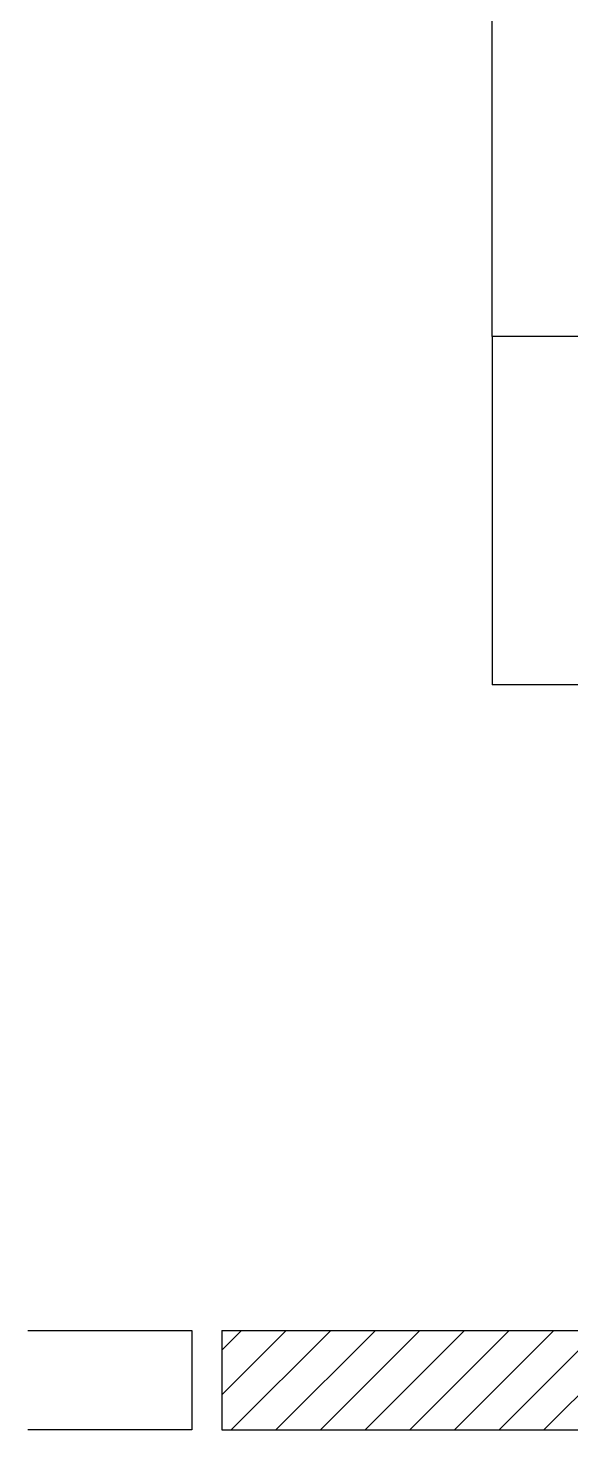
# Model space of a CAD drawing. Extents: x 500 to 100500, y -14500 to 21140.
# Drawn here: x 5210 to 5756, y -8668 to -7259 of the extents above; entities that cross this region are included whole.
import ezdxf

# ---------------------------------------------------------------- set-up
doc = ezdxf.new("R2010")
doc.units = 0
doc.layers.get('0').update_dxf_attribs({"linetype": 'CONTINUOUS'})
doc.layers.add('AM_5', color=7, linetype='CONTINUOUS', lineweight=9)

# ---------------------------------------------------------------- blocks, each defined once
blk = doc.blocks.new('KFASDF')
for p, q in [((79585.8, -110483.8, 21.4), (79585.8, -110833.8, 21.4)), ((83405.8, -110483.8), (79585.8, -110483.8)), ((83405.8, -110833.8), (79585.8, -110833.8))]:
    blk.add_line(p, q)
blk = doc.blocks.new('K3f')
for p, q in [((-40187.1, -41666.8, 31.8), (-40187.1, -41066.8)), ((-40187.1, -41066.8), (-39947.1, -41066.8)), ((-39947.1, -41066.8), (-39947.1, -41666.8, 10.5)), ((-39947.1, -41666.8, 10.5), (-40187.1, -41666.8, 31.8))]:
    blk.add_line(p, q)
at = {"layer": 'AM_5'}
for p, q in [((-40187.1, -40266.8), (-40187.1, -41066.8)), ((-40187.1, -40266.8), (-39947.1, -40266.8)), ((-39947.1, -41066.8), (-39947.1, -40266.8)), ((-40187.1, -41066.8), (-39947.1, -41066.8))]:
    blk.add_line(p, q, dxfattribs=at)
blk = doc.blocks.new('KA$C9e1560b4')
blk.add_blockref('K3f', (40459.1, 40876.8))
blk = doc.blocks.new('Kjekurkuku')
h = blk.add_hatch()
h.set_pattern_fill('ANSI31', color=2, scale=10)
h.set_pattern_definition([(45, (395634.304, 191529.913), (-22.4506403, 22.4506403), [])])
h.paths.add_polyline_path([(59677.5, -110468.2), (64077.5, -110468.2), (64077.5, -110568.2), (59677.5, -110568.2)])
at = {"color": 5}
for p, q in [((59482.7, -110468.2), (59647.5, -110468.2)), ((59647.5, -110468.2), (59647.5, -110568.2)), ((59677.5, -110468.2), (64077.5, -110468.2)), ((59647.5, -110568.2), (59482.7, -110568.2))]:
    blk.add_line(p, q, dxfattribs=at)
blk.add_line((59677.5, -110468.2), (59677.5, -110568.2))
at = {"color": 2}
for p, q in [((59677.5, -110468.2), (64077.5, -110468.2, 77.4)), ((59677.5, -110568.2), (64077.5, -110568.2, 77.4))]:
    blk.add_line(p, q, dxfattribs=at)

msp = doc.modelspace()

# ---------------------------------------------------------------- block references
for name, p in [('KA$C9e1560b4', (5404.5, -6779.04, -86.29)), ('KFASDF', (-73909.27, 102914.75, -75.82))]:
    msp.add_blockref(name, p)
at = {"color": 6}
msp.add_blockref('Kjekurkuku', (-54273.04, 101900.13, -75.82), dxfattribs=at)

doc.saveas('drawing.dxf')
